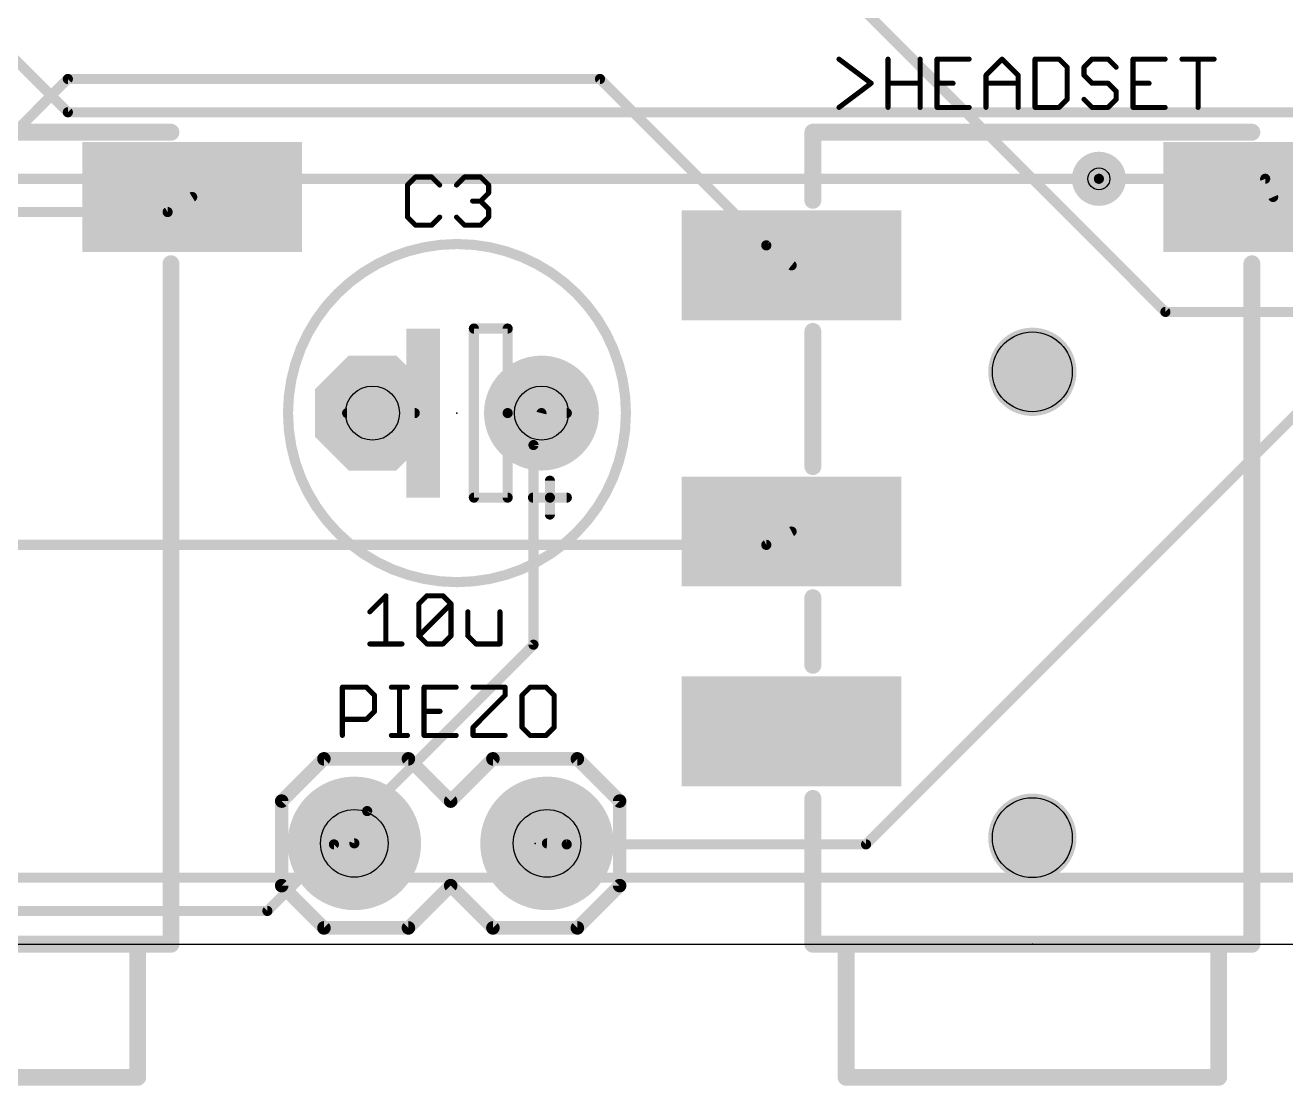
# Model space of a CAD drawing. Extents: x 0 to 63.2, y -3 to 36.
# Drawn here: x 18.36 to 37.31, y -2.13 to 13.81 of the extents above; entities that cross this region are included whole.
import ezdxf

# ---------------------------------------------------------------- set-up
doc = ezdxf.new("R2010")
doc.units = 0
for name, color, linetype in [('1', 22, 'CONTINUOUS'), ('16', 175, 'CONTINUOUS'), ('17', 82, 'CONTINUOUS'), ('18', 82, 'CONTINUOUS'), ('20', 7, 'CONTINUOUS'), ('21', 253, 'CONTINUOUS'), ('23', 7, 'CONTINUOUS'), ('25', 253, 'CONTINUOUS'), ('29', 253, 'CONTINUOUS'), ('30', 253, 'CONTINUOUS'), ('31', 253, 'CONTINUOUS'), ('44', 253, 'CONTINUOUS'), ('51', 253, 'CONTINUOUS')]:
    doc.layers.add(name, color=color, linetype=linetype)

# ---------------------------------------------------------------- blocks, each defined once
blk = doc.blocks.new('RECT')
blk.add_solid([(-0.5, -0.5), (0.5, -0.5), (-0.5, 0.5), (0.5, 0.5)])
blk = doc.blocks.new('ROUNDP')
at = {"const_width": 0.5}
blk.add_lwpolyline([(0, -0.25, 1), (0, 0.25, 1), (0, -0.25)], format="xyb", dxfattribs=at)
blk = doc.blocks.new('OCTAGONP')
at = {"const_width": 0.5}
blk.add_lwpolyline([(-0.25, -0.1036), (-0.25, 0.1036), (-0.1036, 0.25), (0.1036, 0.25), (0.25, 0.1036), (0.25, -0.1036), (0.1036, -0.25), (-0.1036, -0.25), (-0.25, -0.1036), (-0.25, 0.1036)], dxfattribs=at)
blk = doc.blocks.new('ROUNDV')
at = {"const_width": 0.5}
blk.add_lwpolyline([(0, -0.25, 1), (0, 0.25, 1), (0, -0.25)], format="xyb", dxfattribs=at)

msp = doc.modelspace()

# ---------------------------------------------------------------- linework, layer by layer
at = {"layer": '1', "const_width": 0.1524}
for points in [[(35.5, 9.5), (27, 18)], [(19, 13), (16.5, 10.5)], [(27, 13), (19, 13)], [(29.5, 10.5), (27, 13)], [(34.5, 11.5), (37, 11.5)], [(37, 11.5), (37.1195, 11.2268)], [(20.5, 11), (20.8695, 11.2268)], [(17.5, 11), (20.5, 11)], [(29.5, 10.5), (29.8805, 10.2)], [(39, 9.5), (35.5, 9.5)], [(29.5, 6), (29.8805, 6.2)], [(29.5, 6), (14, 6)], [(1, 1), (62, 1)]]:
    msp.add_lwpolyline(points, dxfattribs=at)
at = {"layer": '1', "const_width": 0.0762}
for points in [[(19, 13.0381, 1), (19, 12.9619)], [(19.0269, 12.9731, 1), (18.9731, 13.0269)], [(27.0269, 13.0269, 1), (26.9731, 12.9731)], [(27, 12.9619, 1), (27, 13.0381)], [(34.5, 11.5381, 1), (34.5, 11.4619)], [(37.0349, 11.5153, 1), (36.9651, 11.4847)], [(37, 11.4619, 1), (37, 11.5381)], [(20.8894, 11.1943, 1), (20.8496, 11.2593)], [(37.0846, 11.2115, 1), (37.1544, 11.2421)], [(20.4801, 11.0325, 1), (20.5199, 10.9675)], [(20.5, 10.9619, 1), (20.5, 11.0381)], [(29.5236, 10.5299, 1), (29.4764, 10.4701)], [(29.4731, 10.4731, 1), (29.5269, 10.5269)], [(29.8569, 10.1701, 1), (29.9041, 10.2299)], [(35.5, 9.5381, 1), (35.5, 9.4619)], [(35.4731, 9.4731, 1), (35.5269, 9.5269)], [(29.8982, 6.1663, 1), (29.8628, 6.2337)], [(29.4823, 6.0337, 1), (29.5177, 5.9663)], [(29.5, 5.9619, 1), (29.5, 6.0381)]]:
    msp.add_lwpolyline(points, format="xyb", dxfattribs=at)
at = {"layer": '16', "const_width": 0.1524}
for points in [[(19, 12.5), (15.5, 16)], [(43.5, 12.5), (19, 12.5)], [(17.5, 11.5), (34.5, 11.5)], [(40, 10.5), (31, 1.5)], [(26, 7.5), (26.12, 7.98)], [(26, 4.5), (26, 7.5)], [(23.5, 2), (26, 4.5)], [(23.5, 2), (23.3072, 1.515)], [(22, 0.5), (23, 1.5)], [(23, 1.5), (23.3072, 1.515)], [(26.5, 1.5), (26.2028, 1.515)], [(31, 1.5), (26.5, 1.5)], [(1, 1), (62, 1)], [(2, 0.5), (22, 0.5)]]:
    msp.add_lwpolyline(points, dxfattribs=at)
at = {"layer": '16', "const_width": 0.0762}
for points in [[(19, 12.5381, 1), (19, 12.4619)], [(18.9731, 12.4731, 1), (19.0269, 12.5269)], [(34.5, 11.4619, 1), (34.5, 11.5381)], [(26.157, 7.9708, 1), (26.083, 7.9892)], [(26.0381, 7.5, 1), (25.9619, 7.5)], [(25.963, 7.5092, 1), (26.037, 7.4908)], [(26.0269, 4.4731, 1), (25.9731, 4.5269)], [(25.9619, 4.5, 1), (26.0381, 4.5)], [(23.4731, 2.0269, 1), (23.5269, 1.9731)], [(23.5354, 1.9859, 1), (23.4646, 2.0141)], [(22.9981, 1.5381, 1), (23.0019, 1.4619)], [(23.0269, 1.4731, 1), (22.9731, 1.5269)], [(23.2718, 1.5291, 1), (23.3426, 1.5009)], [(23.3091, 1.4769, 1), (23.3053, 1.5531)], [(26.2047, 1.5531, 1), (26.2009, 1.4769)], [(26.5, 1.5381, 1), (26.5, 1.4619)], [(26.4981, 1.4619, 1), (26.5019, 1.5381)], [(30.9731, 1.5269, 1), (31.0269, 1.4731)], [(31, 1.4619, 1), (31, 1.5381)], [(22, 0.4619, 1), (22, 0.5381)], [(21.9731, 0.5269, 1), (22.0269, 0.4731)]]:
    msp.add_lwpolyline(points, format="xyb", dxfattribs=at)
at = {"layer": '20'}
msp.add_line((1, 0), (62, 0), dxfattribs=at)
for centre in [(33.5, 8.6), (33.5, 1.6)]:
    msp.add_circle(centre, 0.6, dxfattribs=at)
at = {"layer": '21'}
for points, const_width in [([(13.95, 12.2), (20.55, 12.2)], 0.254), ([(30.2, 12.2), (36.8, 12.2)], 0.254), ([(30.2, 12.2), (30.2, 11.176)], 0.254), ([(20.55, 0.5), (20.55, 10.2235)], 0.254), ([(36.8, 0.5), (36.8, 10.2235)], 0.254), ([(30.2, 7.1755), (30.2, 9.2075)], 0.254), ([(26.247, 6.964), (26.247, 6.71)], 0.1524), ([(26.247, 6.71), (25.993, 6.71)], 0.1524), ([(26.501, 6.71), (26.247, 6.71)], 0.1524), ([(26.247, 6.71), (26.247, 6.456)], 0.1524), ([(30.2, 4.191), (30.2, 5.207)], 0.254), ([(22.215, 2.15), (22.85, 2.785)], 0.2032), ([(22.85, 2.785), (24.12, 2.785)], 0.2032), ([(24.12, 2.785), (24.755, 2.15)], 0.2032), ([(24.755, 2.15), (25.39, 2.785)], 0.2032), ([(25.39, 2.785), (26.66, 2.785)], 0.2032), ([(27.295, 2.15), (26.66, 2.785)], 0.2032), ([(30.2, 0.5), (30.2, 2.1907)], 0.254), ([(22.215, 0.88), (22.215, 2.15)], 0.2032), ([(27.295, 0.88), (27.295, 2.15)], 0.2032), ([(22.85, 0.245), (22.215, 0.88)], 0.2032), ([(24.755, 0.88), (24.12, 0.245)], 0.2032), ([(25.39, 0.245), (24.755, 0.88)], 0.2032), ([(26.66, 0.245), (27.295, 0.88)], 0.2032), ([(24.12, 0.245), (22.85, 0.245)], 0.2032), ([(26.66, 0.245), (25.39, 0.245)], 0.2032)]:
    msp.add_lwpolyline(points, dxfattribs=dict(at, const_width=const_width))
for points, const_width in [([(20.55, 12.1365, 1), (20.55, 12.2635)], 0.127), ([(30.2, 12.2635, 1), (30.2, 12.1365)], 0.127), ([(30.2635, 12.2, 1), (30.1365, 12.2)], 0.127), ([(36.8, 12.1365, 1), (36.8, 12.2635)], 0.127), ([(30.1365, 11.176, 1), (30.2635, 11.176)], 0.127), ([(24.85, 5.44, 1), (24.85, 10.52, 1), (24.85, 5.44)], 0.1524), ([(20.6135, 10.2235, 1), (20.4865, 10.2235)], 0.127), ([(36.8635, 10.2235, 1), (36.7365, 10.2235)], 0.127), ([(30.2635, 9.2075, 1), (30.1365, 9.2075)], 0.127), ([(30.1365, 7.1755, 1), (30.2635, 7.1755)], 0.127), ([(26.2851, 6.964, 1), (26.2089, 6.964)], 0.0762), ([(25.993, 6.7481, 1), (25.993, 6.6719)], 0.0762), ([(26.247, 6.7481, 1), (26.247, 6.6719)], 0.0762), ([(26.2851, 6.71, 1), (26.2089, 6.71)], 0.0762), ([(26.2089, 6.71, 1), (26.2851, 6.71)], 0.0762), ([(26.247, 6.6719, 1), (26.247, 6.7481)], 0.0762), ([(26.501, 6.6719, 1), (26.501, 6.7481)], 0.0762), ([(26.2089, 6.456, 1), (26.2851, 6.456)], 0.0762), ([(30.2635, 5.207, 1), (30.1365, 5.207)], 0.127), ([(30.1365, 4.191, 1), (30.2635, 4.191)], 0.127), ([(22.85, 2.8358, 1), (22.85, 2.7342)], 0.1016), ([(22.8859, 2.7491, 1), (22.8141, 2.8209)], 0.1016), ([(24.1559, 2.8209, 1), (24.0841, 2.7491)], 0.1016), ([(24.12, 2.7342, 1), (24.12, 2.8358)], 0.1016), ([(25.39, 2.8358, 1), (25.39, 2.7342)], 0.1016), ([(25.4259, 2.7491, 1), (25.3541, 2.8209)], 0.1016), ([(26.6959, 2.8209, 1), (26.6241, 2.7491)], 0.1016), ([(26.66, 2.7342, 1), (26.66, 2.8358)], 0.1016), ([(30.2635, 2.1907, 1), (30.1365, 2.1907)], 0.127), ([(22.2658, 2.15, 1), (22.1642, 2.15)], 0.1016), ([(22.1791, 2.1859, 1), (22.2509, 2.1141)], 0.1016), ([(24.7191, 2.1859, 1), (24.7909, 2.1141)], 0.1016), ([(24.7191, 2.1141, 1), (24.7909, 2.1859)], 0.1016), ([(27.3458, 2.15, 1), (27.2442, 2.15)], 0.1016), ([(27.2591, 2.1141, 1), (27.3309, 2.1859)], 0.1016), ([(22.2509, 0.9159, 1), (22.1791, 0.8441)], 0.1016), ([(24.7909, 0.9159, 1), (24.7191, 0.8441)], 0.1016), ([(24.7909, 0.8441, 1), (24.7191, 0.9159)], 0.1016), ([(27.3309, 0.8441, 1), (27.2591, 0.9159)], 0.1016), ([(22.1642, 0.88, 1), (22.2658, 0.88)], 0.1016), ([(27.2442, 0.88, 1), (27.3458, 0.88)], 0.1016), ([(20.4865, 0.5, 1), (20.6135, 0.5)], 0.127), ([(30.1365, 0.5, 1), (30.2635, 0.5)], 0.127), ([(36.7365, 0.5, 1), (36.8635, 0.5)], 0.127), ([(22.85, 0.2958, 1), (22.85, 0.1942)], 0.1016), ([(22.8141, 0.2091, 1), (22.8859, 0.2809)], 0.1016), ([(24.0841, 0.2809, 1), (24.1559, 0.2091)], 0.1016), ([(24.12, 0.1942, 1), (24.12, 0.2958)], 0.1016), ([(25.39, 0.2958, 1), (25.39, 0.1942)], 0.1016), ([(25.3541, 0.2091, 1), (25.4259, 0.2809)], 0.1016), ([(26.6241, 0.2809, 1), (26.6959, 0.2091)], 0.1016), ([(26.66, 0.1942, 1), (26.66, 0.2958)], 0.1016)]:
    msp.add_lwpolyline(points, format="xyb", dxfattribs=dict(at, const_width=const_width))
at = {"layer": '23'}
for p in [(24.85, 7.98), (26.025, 1.515), (33.5, 0)]:
    msp.add_point(p, dxfattribs=at)
at = {"layer": '25', "const_width": 0.0762}
for points in [[(30.5931, 13.2975), (31.076, 12.9353)], [(31.3297, 12.5731), (31.3297, 13.2975)], [(31.8127, 13.2975), (31.8127, 12.5731)], [(32.5493, 13.2975), (32.0664, 13.2975)], [(32.0664, 13.2975), (32.0664, 12.5731)], [(32.803, 13.056), (33.0445, 13.2975)], [(33.0445, 13.2975), (33.2859, 13.056)], [(33.5396, 13.2975), (33.5396, 12.5731)], [(33.9018, 13.2975), (33.5396, 13.2975)], [(34.0226, 13.1768), (33.9018, 13.2975)], [(34.397, 13.2975), (34.2762, 13.1768)], [(34.6384, 13.2975), (34.397, 13.2975)], [(34.7592, 13.1768), (34.6384, 13.2975)], [(35.4958, 13.2975), (35.0129, 13.2975)], [(35.0129, 13.2975), (35.0129, 12.5731)], [(35.7495, 13.2975), (36.2324, 13.2975)], [(35.991, 12.5731), (35.991, 13.2975)], [(32.803, 12.5731), (32.803, 13.056)], [(33.2859, 13.056), (33.2859, 12.5731)], [(34.0226, 12.6938), (34.0226, 13.1768)], [(34.2762, 13.1768), (34.2762, 13.056)], [(34.2762, 13.056), (34.397, 12.9353)], [(31.076, 12.9353), (30.5931, 12.5731)], [(31.3297, 12.9353), (31.8127, 12.9353)], [(32.0664, 12.9353), (32.3078, 12.9353)], [(32.803, 12.9353), (33.2859, 12.9353)], [(34.397, 12.9353), (34.6384, 12.9353)], [(34.6384, 12.9353), (34.7592, 12.8146)], [(35.0129, 12.9353), (35.2543, 12.9353)], [(33.9018, 12.5731), (34.0226, 12.6938)], [(34.397, 12.5731), (34.2762, 12.6938)], [(34.7592, 12.6938), (34.6384, 12.5731)], [(34.7592, 12.8146), (34.7592, 12.6938)], [(32.0664, 12.5731), (32.5493, 12.5731)], [(33.5396, 12.5731), (33.9018, 12.5731)], [(34.6384, 12.5731), (34.397, 12.5731)], [(35.0129, 12.5731), (35.4958, 12.5731)], [(24.2276, 11.5275), (24.1068, 11.4068)], [(24.4691, 11.5275), (24.2276, 11.5275)], [(24.5898, 11.4068), (24.4691, 11.5275)], [(24.8435, 11.4068), (24.9642, 11.5275)], [(24.9642, 11.5275), (25.2057, 11.5275)], [(25.2057, 11.5275), (25.3264, 11.4068)], [(24.1068, 11.4068), (24.1068, 10.9238)], [(25.3264, 11.4068), (25.3264, 11.286)], [(25.2057, 11.1653), (25.0849, 11.1653)], [(25.3264, 11.286), (25.2057, 11.1653)], [(25.2057, 11.1653), (25.3264, 11.0446)], [(25.3264, 11.0446), (25.3264, 10.9238)], [(24.1068, 10.9238), (24.2276, 10.8031)], [(24.2276, 10.8031), (24.4691, 10.8031)], [(24.4691, 10.8031), (24.5898, 10.9238)], [(24.9642, 10.8031), (24.8435, 10.9238)], [(25.2057, 10.8031), (24.9642, 10.8031)], [(25.3264, 10.9238), (25.2057, 10.8031)], [(23.5402, 4.994), (23.7817, 5.2355)], [(23.7817, 5.2355), (23.7817, 4.5111)], [(24.2768, 5.1148), (24.3976, 5.2355)], [(24.2768, 4.6318), (24.2768, 5.1148)], [(24.2768, 4.6318), (24.7598, 5.1148)], [(24.3976, 5.2355), (24.6391, 5.2355)], [(24.6391, 5.2355), (24.7598, 5.1148)], [(24.7598, 5.1148), (24.7598, 4.6318)], [(25.0135, 4.994), (25.0135, 4.6318)], [(25.4964, 4.5111), (25.4964, 4.994)], [(23.5402, 4.5111), (24.0232, 4.5111)], [(24.3976, 4.5111), (24.2768, 4.6318)], [(24.6391, 4.5111), (24.3976, 4.5111)], [(24.7598, 4.6318), (24.6391, 4.5111)], [(25.0135, 4.6318), (25.1342, 4.5111)], [(25.1342, 4.5111), (25.4964, 4.5111)], [(23.1269, 3.1369), (23.1269, 3.8613)], [(23.1269, 3.8613), (23.4891, 3.8613)], [(23.4891, 3.8613), (23.6098, 3.7406)], [(23.8635, 3.8613), (24.105, 3.8613)], [(23.9843, 3.1369), (23.9843, 3.8613)], [(24.8376, 3.8613), (24.3546, 3.8613)], [(24.3546, 3.8613), (24.3546, 3.1369)], [(25.0912, 3.8613), (25.5742, 3.8613)], [(25.5742, 3.8613), (25.5742, 3.7406)], [(25.9486, 3.8613), (25.8279, 3.7406)], [(26.1901, 3.8613), (25.9486, 3.8613)], [(26.3108, 3.7406), (26.1901, 3.8613)], [(23.6098, 3.7406), (23.6098, 3.4991)], [(25.5742, 3.7406), (25.0912, 3.2576)], [(25.8279, 3.7406), (25.8279, 3.2576)], [(26.3108, 3.2576), (26.3108, 3.7406)], [(23.4891, 3.3784), (23.1269, 3.3784)], [(23.6098, 3.4991), (23.4891, 3.3784)], [(24.3546, 3.4991), (24.5961, 3.4991)], [(25.0912, 3.2576), (25.0912, 3.1369)], [(25.8279, 3.2576), (25.9486, 3.1369)], [(26.1901, 3.1369), (26.3108, 3.2576)], [(23.8635, 3.1369), (24.105, 3.1369)], [(24.3546, 3.1369), (24.8376, 3.1369)], [(25.0912, 3.1369), (25.5742, 3.1369)], [(25.9486, 3.1369), (26.1901, 3.1369)]]:
    msp.add_lwpolyline(points, dxfattribs=at)
at = {"layer": '25', "const_width": 0.0381}
for points in [[(30.6045, 13.3128, 1), (30.5817, 13.2823)], [(31.3488, 13.2975, 1), (31.3107, 13.2975)], [(31.8317, 13.2975, 1), (31.7936, 13.2975)], [(32.0854, 13.2975, 1), (32.0473, 13.2975)], [(32.0664, 13.3166, 1), (32.0664, 13.2785)], [(32.5493, 13.2785, 1), (32.5493, 13.3166)], [(33.0579, 13.311, 1), (33.031, 13.284)], [(33.0579, 13.284, 1), (33.031, 13.311)], [(33.5396, 13.3166, 1), (33.5396, 13.2785)], [(33.5587, 13.2975, 1), (33.5206, 13.2975)], [(33.9153, 13.311, 1), (33.8884, 13.284)], [(33.9018, 13.2785, 1), (33.9018, 13.3166)], [(34.397, 13.3166, 1), (34.397, 13.2785)], [(34.4104, 13.284, 1), (34.3835, 13.311)], [(34.6519, 13.311, 1), (34.625, 13.284)], [(34.6384, 13.2785, 1), (34.6384, 13.3166)], [(35.0129, 13.3166, 1), (35.0129, 13.2785)], [(35.0319, 13.2975, 1), (34.9938, 13.2975)], [(35.4958, 13.2785, 1), (35.4958, 13.3166)], [(35.7495, 13.3166, 1), (35.7495, 13.2785)], [(36.01, 13.2975, 1), (35.9719, 13.2975)], [(36.2324, 13.2785, 1), (36.2324, 13.3166)], [(32.822, 13.056, 1), (32.7839, 13.056)], [(32.7895, 13.0695, 1), (32.8165, 13.0426)], [(33.305, 13.056, 1), (33.2669, 13.056)], [(33.2725, 13.0426, 1), (33.2994, 13.0695)], [(34.0416, 13.1768, 1), (34.0035, 13.1768)], [(34.0091, 13.1633, 1), (34.036, 13.1903)], [(34.2953, 13.1768, 1), (34.2572, 13.1768)], [(34.2628, 13.1903, 1), (34.2897, 13.1633)], [(34.2897, 13.0695, 1), (34.2628, 13.0426)], [(34.7457, 13.1633, 1), (34.7727, 13.1903)], [(31.0875, 12.9201, 1), (31.0646, 12.9505)], [(31.0646, 12.9201, 1), (31.0875, 12.9505)], [(31.3297, 12.9544, 1), (31.3297, 12.9163)], [(31.8127, 12.9163, 1), (31.8127, 12.9544)], [(32.0664, 12.9544, 1), (32.0664, 12.9163)], [(32.3078, 12.9163, 1), (32.3078, 12.9544)], [(32.803, 12.9544, 1), (32.803, 12.9163)], [(33.2859, 12.9163, 1), (33.2859, 12.9544)], [(34.2572, 13.056, 1), (34.2953, 13.056)], [(34.397, 12.9544, 1), (34.397, 12.9163)], [(34.3835, 12.9218, 1), (34.4104, 12.9488)], [(34.6519, 12.9488, 1), (34.625, 12.9218)], [(34.6384, 12.9163, 1), (34.6384, 12.9544)], [(35.0129, 12.9544, 1), (35.0129, 12.9163)], [(35.2543, 12.9163, 1), (35.2543, 12.9544)], [(34.0035, 12.6938, 1), (34.0416, 12.6938)], [(34.036, 12.6804, 1), (34.0091, 12.7073)], [(34.2897, 12.7073, 1), (34.2628, 12.6804)], [(34.7782, 12.8146, 1), (34.7401, 12.8146)], [(34.7401, 12.6938, 1), (34.7782, 12.6938)], [(34.7457, 12.8011, 1), (34.7727, 12.828)], [(34.7727, 12.6804, 1), (34.7457, 12.7073)], [(30.5817, 12.5883, 1), (30.6045, 12.5579)], [(31.3107, 12.5731, 1), (31.3488, 12.5731)], [(31.7936, 12.5731, 1), (31.8317, 12.5731)], [(32.0473, 12.5731, 1), (32.0854, 12.5731)], [(32.0664, 12.5922, 1), (32.0664, 12.5541)], [(32.5493, 12.5541, 1), (32.5493, 12.5922)], [(32.7839, 12.5731, 1), (32.822, 12.5731)], [(33.2669, 12.5731, 1), (33.305, 12.5731)], [(33.5396, 12.5922, 1), (33.5396, 12.5541)], [(33.5206, 12.5731, 1), (33.5587, 12.5731)], [(33.8884, 12.5866, 1), (33.9153, 12.5596)], [(33.9018, 12.5541, 1), (33.9018, 12.5922)], [(34.397, 12.5922, 1), (34.397, 12.5541)], [(34.3835, 12.5596, 1), (34.4104, 12.5866)], [(34.625, 12.5866, 1), (34.6519, 12.5596)], [(34.6384, 12.5541, 1), (34.6384, 12.5922)], [(35.0129, 12.5922, 1), (35.0129, 12.5541)], [(34.9938, 12.5731, 1), (35.0319, 12.5731)], [(35.4958, 12.5541, 1), (35.4958, 12.5922)], [(35.9719, 12.5731, 1), (36.01, 12.5731)], [(24.2276, 11.5466, 1), (24.2276, 11.5085)], [(24.241, 11.514, 1), (24.2141, 11.541)], [(24.4825, 11.541, 1), (24.4556, 11.514)], [(24.4691, 11.5085, 1), (24.4691, 11.5466)], [(24.9642, 11.5466, 1), (24.9642, 11.5085)], [(24.9777, 11.514, 1), (24.9507, 11.541)], [(25.2192, 11.541, 1), (25.1922, 11.514)], [(25.2057, 11.5085, 1), (25.2057, 11.5466)], [(24.0934, 11.4203, 1), (24.1203, 11.3933)], [(24.1259, 11.4068, 1), (24.0878, 11.4068)], [(24.5763, 11.3933, 1), (24.6033, 11.4203)], [(24.83, 11.4203, 1), (24.8569, 11.3933)], [(25.3455, 11.4068, 1), (25.3074, 11.4068)], [(25.3129, 11.3933, 1), (25.3399, 11.4203)], [(25.0849, 11.1844, 1), (25.0849, 11.1463)], [(25.2192, 11.1788, 1), (25.1922, 11.1518)], [(25.1922, 11.1788, 1), (25.2192, 11.1518)], [(25.2057, 11.1463, 1), (25.2057, 11.1844)], [(25.3074, 11.286, 1), (25.3455, 11.286)], [(25.3399, 11.2726, 1), (25.3129, 11.2995)], [(25.3455, 11.0446, 1), (25.3074, 11.0446)], [(25.3129, 11.0311, 1), (25.3399, 11.058)], [(24.1203, 10.9373, 1), (24.0934, 10.9104)], [(24.0878, 10.9238, 1), (24.1259, 10.9238)], [(24.2276, 10.8222, 1), (24.2276, 10.7841)], [(24.2141, 10.7896, 1), (24.241, 10.8166)], [(24.4556, 10.8166, 1), (24.4825, 10.7896)], [(24.4691, 10.7841, 1), (24.4691, 10.8222)], [(24.6033, 10.9104, 1), (24.5763, 10.9373)], [(24.8569, 10.9373, 1), (24.83, 10.9104)], [(24.9642, 10.8222, 1), (24.9642, 10.7841)], [(24.9507, 10.7896, 1), (24.9777, 10.8166)], [(25.1922, 10.8166, 1), (25.2192, 10.7896)], [(25.2057, 10.7841, 1), (25.2057, 10.8222)], [(25.3074, 10.9238, 1), (25.3455, 10.9238)], [(25.3399, 10.9104, 1), (25.3129, 10.9373)], [(23.8007, 5.2355, 1), (23.7626, 5.2355)], [(23.7952, 5.222, 1), (23.7682, 5.249)], [(24.2959, 5.1148, 1), (24.2578, 5.1148)], [(24.2634, 5.1283, 1), (24.2903, 5.1013)], [(24.3976, 5.2546, 1), (24.3976, 5.2165)], [(24.411, 5.222, 1), (24.3841, 5.249)], [(24.6525, 5.249, 1), (24.6256, 5.222)], [(24.6391, 5.2165, 1), (24.6391, 5.2546)], [(24.7788, 5.1148, 1), (24.7407, 5.1148)], [(24.7733, 5.1013, 1), (24.7463, 5.1283)], [(24.7463, 5.1013, 1), (24.7733, 5.1283)], [(23.5267, 5.0075, 1), (23.5537, 4.9806)], [(25.0325, 4.994, 1), (24.9944, 4.994)], [(25.5155, 4.994, 1), (25.4774, 4.994)], [(23.5402, 4.5301, 1), (23.5402, 4.492)], [(24.0232, 4.492, 1), (24.0232, 4.5301)], [(24.2578, 4.6318, 1), (24.2959, 4.6318)], [(24.2903, 4.6453, 1), (24.2634, 4.6184)], [(24.2634, 4.6453, 1), (24.2903, 4.6184)], [(24.3976, 4.5301, 1), (24.3976, 4.492)], [(24.6391, 4.492, 1), (24.6391, 4.5301)], [(24.7407, 4.6318, 1), (24.7788, 4.6318)], [(24.7733, 4.6184, 1), (24.7463, 4.6453)], [(24.9944, 4.6318, 1), (25.0325, 4.6318)], [(25.0269, 4.6453, 1), (25, 4.6184)], [(25.1342, 4.5301, 1), (25.1342, 4.492)], [(25.4964, 4.492, 1), (25.4964, 4.5301)], [(23.7626, 4.5111, 1), (23.8007, 4.5111)], [(24.3841, 4.4976, 1), (24.411, 4.5246)], [(24.6256, 4.5246, 1), (24.6525, 4.4976)], [(25.1207, 4.4976, 1), (25.1477, 4.5246)], [(25.4774, 4.5111, 1), (25.5155, 4.5111)], [(23.1269, 3.8804, 1), (23.1269, 3.8423)], [(23.146, 3.8613, 1), (23.1079, 3.8613)], [(23.5026, 3.8748, 1), (23.4756, 3.8478)], [(23.4891, 3.8423, 1), (23.4891, 3.8804)], [(23.8635, 3.8804, 1), (23.8635, 3.8423)], [(24.0033, 3.8613, 1), (23.9652, 3.8613)], [(24.105, 3.8423, 1), (24.105, 3.8804)], [(24.3546, 3.8804, 1), (24.3546, 3.8423)], [(24.3737, 3.8613, 1), (24.3356, 3.8613)], [(24.8376, 3.8423, 1), (24.8376, 3.8804)], [(25.0912, 3.8804, 1), (25.0912, 3.8423)], [(25.5932, 3.8613, 1), (25.5551, 3.8613)], [(25.5742, 3.8423, 1), (25.5742, 3.8804)], [(25.9486, 3.8804, 1), (25.9486, 3.8423)], [(25.9621, 3.8478, 1), (25.9351, 3.8748)], [(26.2035, 3.8748, 1), (26.1766, 3.8478)], [(26.1901, 3.8423, 1), (26.1901, 3.8804)], [(23.6289, 3.7406, 1), (23.5908, 3.7406)], [(23.5964, 3.7271, 1), (23.6233, 3.7541)], [(25.5551, 3.7406, 1), (25.5932, 3.7406)], [(25.5877, 3.7271, 1), (25.5607, 3.7541)], [(25.8144, 3.7541, 1), (25.8413, 3.7271)], [(25.8469, 3.7406, 1), (25.8088, 3.7406)], [(26.3299, 3.7406, 1), (26.2918, 3.7406)], [(26.2973, 3.7271, 1), (26.3243, 3.7541)], [(23.1269, 3.3974, 1), (23.1269, 3.3593)], [(23.4891, 3.3593, 1), (23.4891, 3.3974)], [(23.5908, 3.4991, 1), (23.6289, 3.4991)], [(23.6233, 3.4856, 1), (23.5964, 3.5126)], [(24.3546, 3.5182, 1), (24.3546, 3.4801)], [(24.5961, 3.4801, 1), (24.5961, 3.5182)], [(23.4756, 3.3918, 1), (23.5026, 3.3649)], [(25.1103, 3.2576, 1), (25.0722, 3.2576)], [(25.0778, 3.2711, 1), (25.1047, 3.2442)], [(25.8413, 3.2711, 1), (25.8144, 3.2442)], [(25.8088, 3.2576, 1), (25.8469, 3.2576)], [(26.2918, 3.2576, 1), (26.3299, 3.2576)], [(26.3243, 3.2442, 1), (26.2973, 3.2711)], [(23.1079, 3.1369, 1), (23.146, 3.1369)], [(23.8635, 3.156, 1), (23.8635, 3.1179)], [(23.9652, 3.1369, 1), (24.0033, 3.1369)], [(24.105, 3.1179, 1), (24.105, 3.156)], [(24.3546, 3.156, 1), (24.3546, 3.1179)], [(24.3356, 3.1369, 1), (24.3737, 3.1369)], [(24.8376, 3.1179, 1), (24.8376, 3.156)], [(25.0912, 3.156, 1), (25.0912, 3.1179)], [(25.0722, 3.1369, 1), (25.1103, 3.1369)], [(25.5742, 3.1179, 1), (25.5742, 3.156)], [(25.9486, 3.156, 1), (25.9486, 3.1179)], [(25.9351, 3.1234, 1), (25.9621, 3.1504)], [(26.1766, 3.1504, 1), (26.2035, 3.1234)], [(26.1901, 3.1179, 1), (26.1901, 3.156)]]:
    msp.add_lwpolyline(points, format="xyb", dxfattribs=at)
at = {"layer": '29', "const_width": 0.6635}
for points in [[(33.5, 8.2683, 1), (33.5, 8.9317, 1), (33.5, 8.2683)], [(33.5, 1.2683, 1), (33.5, 1.9318, 1), (33.5, 1.2683)]]:
    msp.add_lwpolyline(points, format="xyb", dxfattribs=at)
at = {"layer": '30', "const_width": 0.6635}
for points in [[(33.5, 8.2683, 1), (33.5, 8.9317, 1), (33.5, 8.2683)], [(33.5, 1.2683, 1), (33.5, 1.9318, 1), (33.5, 1.2683)]]:
    msp.add_lwpolyline(points, format="xyb", dxfattribs=at)
at = {"layer": '44'}
for centre, radius in [((34.5, 11.5), 0.1651), ((23.58, 7.98), 0.4064), ((26.12, 7.98), 0.4064), ((23.3072, 1.515), 0.508), ((26.2028, 1.515), 0.508)]:
    msp.add_circle(centre, radius, dxfattribs=at)
at = {"layer": '51'}
for points, const_width in [([(25.612, 9.25), (25.104, 9.25)], 0.1524), ([(25.104, 9.25), (25.104, 6.71)], 0.1524), ([(25.612, 7.98), (25.612, 9.25)], 0.1524), ([(24.215, 7.98), (23.199, 7.98)], 0.1524), ([(26.501, 7.98), (25.612, 7.98)], 0.1524), ([(25.612, 6.71), (25.612, 7.98)], 0.1524), ([(25.104, 6.71), (25.612, 6.71)], 0.1524), ([(20.55, 0), (20.55, 0.5)], 0.254), ([(30.2, 0.5), (30.2, 0)], 0.254), ([(36.8, 0), (36.8, 0.5)], 0.254), ([(14.45, 0), (20.05, 0)], 0.254), ([(20.05, 0), (20.55, 0)], 0.254), ([(20.05, -2), (20.05, 0)], 0.254), ([(30.2, 0), (30.7, 0)], 0.254), ([(30.7, 0), (36.3, 0)], 0.254), ([(30.7, 0), (30.7, -2)], 0.254), ([(36.3, 0), (36.8, 0)], 0.254), ([(36.3, -2), (36.3, 0)], 0.254), ([(14.45, -2), (20.05, -2)], 0.254), ([(30.7, -2), (36.3, -2)], 0.254)]:
    msp.add_lwpolyline(points, dxfattribs=dict(at, const_width=const_width))
for points, const_width in [([(25.104, 9.2881, 1), (25.104, 9.2119)], 0.0762), ([(25.1421, 9.25, 1), (25.0659, 9.25)], 0.0762), ([(25.6501, 9.25, 1), (25.5739, 9.25)], 0.0762), ([(25.612, 9.2119, 1), (25.612, 9.2881)], 0.0762), ([(23.199, 8.0181, 1), (23.199, 7.9419)], 0.0762), ([(24.215, 7.9419, 1), (24.215, 8.0181)], 0.0762), ([(25.612, 8.0181, 1), (25.612, 7.9419)], 0.0762), ([(25.6501, 7.98, 1), (25.5739, 7.98)], 0.0762), ([(25.5739, 7.98, 1), (25.6501, 7.98)], 0.0762), ([(26.501, 7.9419, 1), (26.501, 8.0181)], 0.0762), ([(25.104, 6.7481, 1), (25.104, 6.6719)], 0.0762), ([(25.0659, 6.71, 1), (25.1421, 6.71)], 0.0762), ([(25.5739, 6.71, 1), (25.6501, 6.71)], 0.0762), ([(25.612, 6.6719, 1), (25.612, 6.7481)], 0.0762), ([(20.6135, 0.5, 1), (20.4865, 0.5)], 0.127), ([(30.2635, 0.5, 1), (30.1365, 0.5)], 0.127), ([(36.8635, 0.5, 1), (36.7365, 0.5)], 0.127), ([(20.05, 0.0635, 1), (20.05, -0.0635)], 0.127), ([(20.1135, 0, 1), (19.9865, 0)], 0.127), ([(20.05, -0.0635, 1), (20.05, 0.0635)], 0.127), ([(20.4865, 0, 1), (20.6135, 0)], 0.127), ([(20.55, -0.0635, 1), (20.55, 0.0635)], 0.127), ([(30.2, 0.0635, 1), (30.2, -0.0635)], 0.127), ([(30.1365, 0, 1), (30.2635, 0)], 0.127), ([(30.7, 0.0635, 1), (30.7, -0.0635)], 0.127), ([(30.7635, 0, 1), (30.6365, 0)], 0.127), ([(30.7, -0.0635, 1), (30.7, 0.0635)], 0.127), ([(36.3, 0.0635, 1), (36.3, -0.0635)], 0.127), ([(36.3635, 0, 1), (36.2365, 0)], 0.127), ([(36.3, -0.0635, 1), (36.3, 0.0635)], 0.127), ([(36.7365, 0, 1), (36.8635, 0)], 0.127), ([(36.8, -0.0635, 1), (36.8, 0.0635)], 0.127), ([(20.05, -2.0635, 1), (20.05, -1.9365)], 0.127), ([(30.7, -1.9365, 1), (30.7, -2.0635)], 0.127), ([(36.3, -2.0635, 1), (36.3, -1.9365)], 0.127), ([(19.9865, -2, 1), (20.1135, -2)], 0.127), ([(30.6365, -2, 1), (30.7635, -2)], 0.127), ([(36.2365, -2, 1), (36.3635, -2)], 0.127)]:
    msp.add_lwpolyline(points, format="xyb", dxfattribs=dict(at, const_width=const_width))

# ---------------------------------------------------------------- block references
at = {"layer": '1', "xscale": 1.524, "yscale": 3.175}
for p, rotation in [((20.8695, 11.2268), 90), ((37.1195, 11.2268), 90), ((29.8805, 10.2), 90), ((29.8805, 6.2), 90), ((29.8805, 3.2), 270)]:
    msp.add_blockref('RECT', p, dxfattribs=dict(at, rotation=rotation))
at = {"layer": '17'}
for name, p, xscale, yscale, rotation in [('OCTAGONP', (23.58, 7.98), 1.6002, 1.6002, 180), ('OCTAGONP', (23.58, 7.98), 1.6002, 1.6002, 180), ('ROUNDP', (26.12, 7.98), 1.6002, 1.6002, 180), ('ROUNDP', (26.12, 7.98), 1.6002, 1.6002, 180), ('ROUNDP', (23.3072, 1.515), 1.8796, 1.8796, 270), ('ROUNDP', (23.3072, 1.515), 1.8796, 1.8796, 270), ('ROUNDP', (26.2028, 1.515), 1.8796, 1.8796, 270), ('ROUNDP', (26.2028, 1.515), 1.8796, 1.8796, 270)]:
    msp.add_blockref(name, p, dxfattribs=dict(at, xscale=xscale, yscale=yscale, rotation=rotation))
at = {"layer": '18', "xscale": 0.6858, "yscale": 0.6858}
msp.add_blockref('ROUNDV', (34.5, 11.5), dxfattribs=at)
msp.add_blockref('ROUNDV', (34.5, 11.5), dxfattribs=at)
at = {"layer": '29'}
for name, p, xscale, yscale, rotation in [('RECT', (20.8695, 11.2268), 1.651, 3.302, 90), ('RECT', (37.1195, 11.2268), 1.651, 3.302, 90), ('RECT', (29.8805, 10.2), 1.651, 3.302, 90), ('OCTAGONP', (23.58, 7.98), 1.7272, 1.7272, 180), ('ROUNDP', (26.12, 7.98), 1.7272, 1.7272, 180), ('RECT', (29.8805, 6.2), 1.651, 3.302, 90), ('RECT', (29.8805, 3.2), 1.651, 3.302, 270), ('ROUNDP', (23.3072, 1.515), 2.0066, 2.0066, 270), ('ROUNDP', (26.2028, 1.515), 2.0066, 2.0066, 270)]:
    msp.add_blockref(name, p, dxfattribs=dict(at, xscale=xscale, yscale=yscale, rotation=rotation))
at = {"layer": '29', "xscale": 0.8128, "yscale": 0.8128}
msp.add_blockref('ROUNDV', (34.5, 11.5), dxfattribs=at)
at = {"layer": '30', "xscale": 0.8128, "yscale": 0.8128}
msp.add_blockref('ROUNDV', (34.5, 11.5), dxfattribs=at)
at = {"layer": '30'}
for name, p, xscale, yscale, rotation in [('OCTAGONP', (23.58, 7.98), 1.7272, 1.7272, 180), ('ROUNDP', (26.12, 7.98), 1.7272, 1.7272, 180), ('ROUNDP', (23.3072, 1.515), 2.0066, 2.0066, 270), ('ROUNDP', (26.2028, 1.515), 2.0066, 2.0066, 270)]:
    msp.add_blockref(name, p, dxfattribs=dict(at, xscale=xscale, yscale=yscale, rotation=rotation))
at = {"layer": '31', "xscale": 1.524, "yscale": 3.175}
for p, rotation in [((20.8695, 11.2268), 90), ((37.1195, 11.2268), 90), ((29.8805, 10.2), 90), ((29.8805, 6.2), 90), ((29.8805, 3.2), 270)]:
    msp.add_blockref('RECT', p, dxfattribs=dict(at, rotation=rotation))
at = {"layer": '51', "rotation": 180}
for p, xscale, yscale in [((24.342, 7.98), 0.508, 2.54), ((23.485, 1.515), 0.5842, 0.5842), ((26.025, 1.515), 0.5842, 0.5842)]:
    msp.add_blockref('RECT', p, dxfattribs=dict(at, xscale=xscale, yscale=yscale))

doc.saveas('drawing.dxf')
